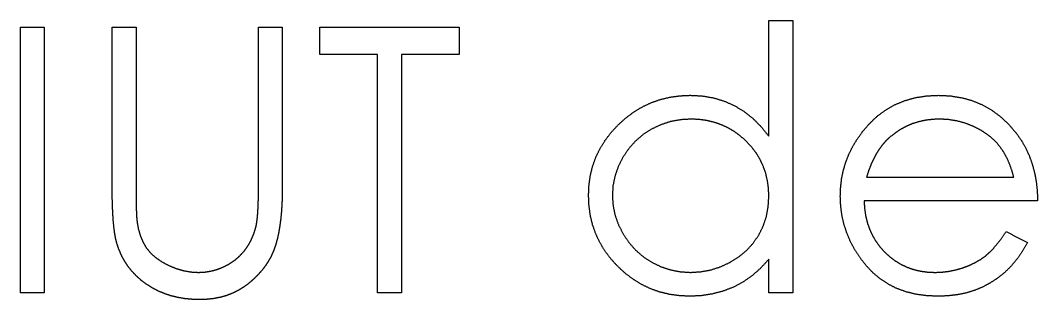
# Model space of a CAD drawing. Header units: millimetres. Extents: x 39 to 179, y -168 to -28.
# Drawn here: x 93.12 to 106.54, y -98.17 to -94.49 of the extents above; entities that cross this region are included whole.
import ezdxf

# ---------------------------------------------------------------- set-up
doc = ezdxf.new("R2010")
doc.units = ezdxf.units.MM
for name, color, linetype in [('path144', 7, 'CONTINUOUS'), ('path146', 7, 'CONTINUOUS'), ('path148', 7, 'CONTINUOUS'), ('path149', 7, 'CONTINUOUS'), ('path150', 7, 'CONTINUOUS'), ('path152', 7, 'CONTINUOUS'), ('path154', 7, 'CONTINUOUS')]:
    doc.layers.add(name, color=color, linetype=linetype)

msp = doc.modelspace()

# ---------------------------------------------------------------- linework, layer by layer
at = {"layer": 'path144'}
for points in [[(93.124, -94.5802), (93.4381, -94.5802)], [(93.124, -98.0801), (93.124, -94.5802)], [(93.4381, -94.5802), (93.4381, -98.0801)], [(93.4381, -98.0801), (93.124, -98.0801)]]:
    msp.add_open_spline(points, degree=1, dxfattribs=at)
at = {"layer": 'path146'}
for points in [[(94.3354, -96.6941), (94.3354, -94.5802)], [(94.3355, -94.5802), (94.6496, -94.5802)], [(94.6496, -94.5802), (94.6496, -96.6772)], [(96.2649, -96.6769), (96.2649, -94.5799)], [(96.2649, -94.5799), (96.579, -94.5799)], [(96.579, -94.5799), (96.579, -96.6938)], [(94.3362, -96.8224), (94.3354, -96.6941)], [(94.6496, -96.6772), (94.6496, -96.7662)], [(96.2641, -96.7751), (96.2649, -96.6769)], [(96.579, -96.6938), (96.5777, -96.808)], [(94.3397, -96.9402), (94.3362, -96.8224)], [(94.6496, -96.7662), (94.6504, -96.8462)], [(94.6504, -96.8462), (94.6517, -96.9177)], [(96.26, -96.9461), (96.2628, -96.8648)], [(96.2628, -96.8648), (96.2641, -96.7751)], [(96.5777, -96.808), (96.5735, -96.9167)], [(94.3446, -97.0475), (94.3397, -96.9402)], [(94.6517, -96.9177), (94.653, -96.9801)], [(94.653, -96.9801), (94.6552, -97.0341)], [(96.2558, -97.0184), (96.26, -96.9461)], [(96.5735, -96.9167), (96.5665, -97.0205)], [(94.3509, -97.1449), (94.3446, -97.0475)], [(94.6552, -97.0341), (94.6573, -97.079)], [(94.6573, -97.079), (94.6601, -97.1154)], [(94.6601, -97.1154), (94.6636, -97.1427)], [(96.2376, -97.1831), (96.2446, -97.1368)], [(96.2446, -97.1368), (96.2509, -97.0815)], [(96.2509, -97.0815), (96.2558, -97.0184)], [(96.5567, -97.1179), (96.5441, -97.2098)], [(96.5665, -97.0205), (96.5567, -97.1179)], [(94.36, -97.2319), (94.3509, -97.1449)], [(94.3705, -97.309), (94.36, -97.2319)], [(94.6636, -97.1427), (94.6811, -97.2409)], [(94.6811, -97.2409), (94.707, -97.3313)], [(96.2004, -97.3093), (96.2292, -97.2203)], [(96.2292, -97.2203), (96.2376, -97.1831)], [(96.5441, -97.2098), (96.5293, -97.296)], [(94.3832, -97.3756), (94.3705, -97.309)], [(94.3979, -97.4317), (94.3832, -97.3756)], [(94.707, -97.3313), (94.7421, -97.4127)], [(96.1219, -97.4664), (96.1654, -97.3907)], [(96.1654, -97.3907), (96.2004, -97.3093)], [(96.5111, -97.3773), (96.4901, -97.4524)], [(96.5293, -97.296), (96.5111, -97.3773)], [(94.4259, -97.513), (94.3979, -97.4317)], [(94.4596, -97.5902), (94.4259, -97.513)], [(94.7421, -97.4127), (94.7849, -97.4863)], [(94.7849, -97.4863), (94.8388, -97.5522)], [(96.0153, -97.5954), (96.0721, -97.5344)], [(96.0721, -97.5344), (96.1219, -97.4664)], [(96.4655, -97.5232), (96.4347, -97.5919)], [(96.4901, -97.4524), (96.4655, -97.5232)], [(94.4996, -97.6638), (94.4596, -97.5902)], [(94.5451, -97.7325), (94.4996, -97.6638)], [(94.8388, -97.5522), (94.9055, -97.6132)], [(94.9055, -97.6132), (94.9854, -97.6679)], [(94.9854, -97.6679), (95.0772, -97.7177)], [(95.8828, -97.6971), (95.9522, -97.6501)], [(95.9522, -97.6501), (96.0153, -97.5954)], [(96.3989, -97.6585), (96.3575, -97.7223)], [(96.4347, -97.5919), (96.3989, -97.6585)], [(94.597, -97.7977), (94.5451, -97.7325)], [(94.6552, -97.8587), (94.597, -97.7977)], [(95.0772, -97.7177), (95.1761, -97.7583)], [(95.1761, -97.7583), (95.2749, -97.7878)], [(95.2749, -97.7878), (95.3745, -97.8052)], [(95.3745, -97.8052), (95.4741, -97.8108)], [(95.4741, -97.8108), (95.5596, -97.8058)], [(95.5596, -97.8058), (95.6437, -97.7925)], [(95.6437, -97.7925), (95.7258, -97.7693)], [(95.7258, -97.7693), (95.8064, -97.7377)], [(95.8064, -97.7377), (95.8828, -97.6971)], [(96.3099, -97.7847), (96.2573, -97.8436)], [(96.3575, -97.7223), (96.3099, -97.7847)], [(94.719, -97.9155), (94.6552, -97.8587)], [(94.7891, -97.9681), (94.719, -97.9155)], [(96.1991, -97.9011), (96.1353, -97.9558)], [(96.2573, -97.8436), (96.1991, -97.9011)], [(94.8642, -98.015), (94.7891, -97.9681)], [(94.9427, -98.0564), (94.8642, -98.015)], [(95.0247, -98.0908), (94.9427, -98.0564)], [(95.9958, -98.049), (95.92, -98.0862)], [(96.0673, -98.0056), (95.9958, -98.049)], [(96.1353, -97.9558), (96.0673, -98.0056)], [(95.1109, -98.1195), (95.0247, -98.0908)], [(95.2007, -98.1412), (95.1109, -98.1195)], [(95.2939, -98.1573), (95.2007, -98.1412)], [(95.3907, -98.1663), (95.2939, -98.1573)], [(95.4917, -98.1698), (95.3907, -98.1663)], [(95.5842, -98.1663), (95.4917, -98.1698)], [(95.6739, -98.1565), (95.5842, -98.1663)], [(95.7595, -98.1396), (95.6739, -98.1565)], [(95.8415, -98.1163), (95.7595, -98.1396)], [(95.92, -98.0862), (95.8415, -98.1163)]]:
    msp.add_open_spline(points, degree=1, dxfattribs=at)
at = {"layer": 'path148'}
for points in [[(97.0727, -94.9391), (97.0727, -94.5802)], [(97.0727, -94.5802), (98.9124, -94.5802)], [(98.9124, -94.5802), (98.9124, -94.9391)], [(97.8355, -94.9391), (97.0727, -94.9391)], [(97.8355, -98.0801), (97.8355, -94.9391)], [(98.9124, -94.9391), (98.1496, -94.9391)], [(98.1496, -94.9391), (98.1496, -98.0801)], [(98.1496, -98.0801), (97.8355, -98.0801)]]:
    msp.add_open_spline(points, degree=1, dxfattribs=at)
at = {"layer": 'path149'}
for points in [[(102.996, -96.0173), (102.996, -94.4902)], [(102.996, -94.4902), (103.31, -94.4902)], [(103.31, -94.4904), (103.31, -98.0801)], [(101.568, -95.5314), (101.694, -95.5013)], [(101.694, -95.5013), (101.825, -95.4838)], [(101.825, -95.4838), (101.961, -95.4775)], [(101.961, -95.4775), (102.117, -95.4859)], [(102.117, -95.4859), (102.266, -95.5111)], [(102.266, -95.5111), (102.407, -95.5538)], [(101.219, -95.6948), (101.33, -95.6282)], [(101.33, -95.6282), (101.446, -95.5742)], [(101.446, -95.5742), (101.568, -95.5314)], [(102.407, -95.5538), (102.54, -95.6127)], [(102.54, -95.6127), (102.666, -95.6884)], [(101.012, -95.8638), (101.113, -95.7733)], [(101.113, -95.7733), (101.219, -95.6948)], [(102.666, -95.6884), (102.784, -95.781)], [(102.784, -95.781), (102.893, -95.8911)], [(100.919, -95.9626), (101.012, -95.8638)], [(102.893, -95.8911), (102.996, -96.0173)], [(100.839, -96.0671), (100.919, -95.9626)], [(100.716, -96.2893), (100.772, -96.1758)], [(100.772, -96.1758), (100.839, -96.0671)], [(100.673, -96.4085), (100.716, -96.2893)], [(100.642, -96.5319), (100.673, -96.4085)], [(100.624, -96.6609), (100.642, -96.5319)], [(100.618, -96.7941), (100.624, -96.6609)], [(100.624, -96.9302), (100.618, -96.7941)], [(100.642, -97.0613), (100.624, -96.9302)], [(100.672, -97.1868), (100.642, -97.0613)], [(100.715, -97.3073), (100.672, -97.1868)], [(100.77, -97.423), (100.715, -97.3073)], [(100.837, -97.5331), (100.77, -97.423)], [(100.916, -97.6376), (100.837, -97.5331)], [(101.008, -97.7371), (100.916, -97.6376)], [(102.996, -97.6378), (102.887, -97.7555)], [(102.996, -98.0801), (102.996, -97.6378)], [(101.108, -97.8283), (101.008, -97.7371)], [(102.887, -97.7555), (102.773, -97.8565)], [(101.213, -97.9068), (101.108, -97.8283)], [(101.324, -97.9734), (101.213, -97.9068)], [(102.651, -97.9406), (102.523, -98.0079)], [(102.773, -97.8565), (102.651, -97.9406)], [(101.439, -98.0281), (101.324, -97.9734)], [(101.56, -98.0702), (101.439, -98.0281)], [(101.685, -98.1003), (101.56, -98.0702)], [(102.389, -98.0591), (102.25, -98.0956)], [(102.523, -98.0079), (102.389, -98.0591)], [(101.816, -98.1186), (101.685, -98.1003)], [(101.951, -98.1249), (101.816, -98.1186)], [(102.103, -98.1181), (101.951, -98.1249)], [(102.25, -98.0956), (102.103, -98.1181)], [(103.31, -98.0801), (102.996, -98.0801)]]:
    msp.add_open_spline(points, degree=1, dxfattribs=at)
at = {"layer": 'path150'}
for points in [[(101.965, -95.7917), (101.828, -95.8001)], [(102.072, -95.7958), (101.965, -95.7915)], [(102.174, -95.8098), (102.072, -95.7958)], [(101.448, -95.9236), (101.336, -95.9958)], [(101.57, -95.8661), (101.448, -95.9236)], [(101.696, -95.8248), (101.57, -95.8661)], [(101.828, -95.8001), (101.696, -95.8248)], [(102.272, -95.8323), (102.174, -95.8098)], [(102.366, -95.8645), (102.272, -95.8323)], [(102.455, -95.9052), (102.366, -95.8645)], [(102.541, -95.955), (102.455, -95.9052)], [(101.336, -95.9958), (101.236, -96.0821)], [(102.621, -96.0146), (102.541, -95.955)], [(102.698, -96.0826), (102.621, -96.0146)], [(101.148, -96.1809), (101.071, -96.2938)], [(101.236, -96.0821), (101.148, -96.1809)], [(102.768, -96.1576), (102.698, -96.0826)], [(102.828, -96.2368), (102.768, -96.1576)], [(101.071, -96.2938), (101.01, -96.4144)], [(102.879, -96.321), (102.828, -96.2368)], [(102.921, -96.4093), (102.879, -96.321)], [(101.01, -96.4144), (100.967, -96.5392)], [(102.954, -96.5019), (102.921, -96.4093)], [(100.967, -96.5392), (100.94, -96.6668)], [(102.977, -96.5993), (102.954, -96.5019)], [(102.991, -96.701), (102.977, -96.5993)], [(100.94, -96.6668), (100.932, -96.7979)], [(102.996, -96.8069), (102.991, -96.701)], [(100.932, -96.7979), (100.941, -96.9283)], [(102.987, -96.9457), (102.996, -96.8069)], [(100.941, -96.9283), (100.967, -97.0559)], [(102.963, -97.0768), (102.987, -96.9457)], [(100.967, -97.0559), (101.011, -97.1807)], [(102.921, -97.2016), (102.963, -97.0768)], [(101.011, -97.1807), (101.073, -97.3027)], [(102.863, -97.3187), (102.921, -97.2016)], [(101.073, -97.3027), (101.15, -97.4163)], [(102.789, -97.426), (102.863, -97.3187)], [(101.15, -97.4163), (101.238, -97.5166)], [(101.238, -97.5166), (101.339, -97.6035)], [(102.6, -97.6061), (102.702, -97.522)], [(102.702, -97.522), (102.789, -97.426)], [(101.339, -97.6035), (101.452, -97.6771)], [(102.484, -97.6784), (102.6, -97.6061)], [(101.452, -97.6771), (101.573, -97.736)], [(101.573, -97.736), (101.699, -97.7774)], [(101.699, -97.7774), (101.828, -97.8025)], [(101.828, -97.8025), (101.962, -97.811)], [(101.962, -97.811), (102.098, -97.8025)], [(102.098, -97.8025), (102.231, -97.7779)], [(102.231, -97.7779), (102.359, -97.7366)], [(102.359, -97.7366), (102.484, -97.6784)]]:
    msp.add_open_spline(points, degree=1, dxfattribs=at)
at = {"layer": 'path152'}
for points in [[(104.798, -95.5448), (104.935, -95.5069)], [(104.935, -95.5069), (105.079, -95.4852)], [(105.079, -95.4852), (105.232, -95.4775)], [(105.232, -95.4775), (105.389, -95.4852)], [(105.389, -95.4852), (105.539, -95.509)], [(105.539, -95.509), (105.68, -95.5483)], [(104.548, -95.664), (104.669, -95.5967)], [(104.669, -95.5967), (104.798, -95.5448)], [(105.68, -95.5483), (105.812, -95.603)], [(105.812, -95.603), (105.937, -95.6738)], [(104.33, -95.8427), (104.435, -95.7453)], [(104.435, -95.7453), (104.548, -95.664)], [(105.937, -95.6738), (106.053, -95.7607)], [(106.053, -95.7607), (106.162, -95.8631)], [(104.233, -95.9542), (104.33, -95.8427)], [(106.162, -95.8631), (106.262, -95.9809)], [(104.104, -96.1484), (104.164, -96.0496)], [(104.164, -96.0496), (104.233, -95.9542)], [(106.262, -95.9809), (106.327, -96.0727)], [(104.053, -96.2501), (104.104, -96.1484)], [(106.327, -96.0727), (106.382, -96.1695)], [(106.382, -96.1695), (106.43, -96.2726)], [(104.012, -96.3553), (104.053, -96.2501)], [(106.43, -96.2726), (106.468, -96.3805)], [(103.956, -96.5754), (103.979, -96.4639)], [(103.979, -96.4639), (104.012, -96.3553)], [(106.468, -96.3805), (106.499, -96.4941)], [(103.943, -96.6904), (103.956, -96.5754)], [(106.499, -96.4941), (106.522, -96.6133)], [(103.938, -96.8082), (103.943, -96.6904)], [(106.522, -96.6133), (106.535, -96.7381)], [(103.944, -96.9337), (103.938, -96.8082)], [(106.541, -96.8685), (104.252, -96.8685)], [(104.252, -96.8685), (104.258, -96.9695)], [(106.535, -96.7381), (106.541, -96.8685)], [(103.959, -97.0564), (103.944, -96.9337)], [(104.258, -96.9695), (104.272, -97.0662)], [(103.986, -97.1749), (103.959, -97.0564)], [(104.272, -97.0662), (104.295, -97.1581)], [(104.024, -97.2905), (103.986, -97.1749)], [(104.295, -97.1581), (104.326, -97.245)], [(104.326, -97.245), (104.364, -97.327)], [(106.055, -97.3756), (106.127, -97.2726)], [(106.127, -97.2725), (106.406, -97.419)], [(104.071, -97.4034), (104.024, -97.2905)], [(104.129, -97.5128), (104.071, -97.4034)], [(104.364, -97.327), (104.41, -97.4049)], [(104.41, -97.4049), (104.465, -97.4778)], [(105.986, -97.4626), (106.055, -97.3756)], [(104.199, -97.6187), (104.129, -97.5128)], [(104.465, -97.4778), (104.527, -97.5465)], [(105.856, -97.5923), (105.919, -97.5355)], [(105.919, -97.5355), (105.986, -97.4626)], [(106.337, -97.5361), (106.264, -97.6413)], [(106.406, -97.419), (106.337, -97.5361)], [(104.279, -97.721), (104.199, -97.6187)], [(104.527, -97.5465), (104.596, -97.6082)], [(104.596, -97.6082), (104.668, -97.6622)], [(104.668, -97.6622), (104.744, -97.7077)], [(105.717, -97.6813), (105.79, -97.6393)], [(105.79, -97.6393), (105.856, -97.5923)], [(106.264, -97.6413), (106.185, -97.7352)], [(104.368, -97.8157), (104.279, -97.721)], [(104.744, -97.7077), (104.825, -97.7449)], [(104.825, -97.7449), (104.909, -97.7736)], [(104.909, -97.7736), (104.997, -97.794)], [(104.997, -97.794), (105.089, -97.8067)], [(105.089, -97.8067), (105.185, -97.811)], [(105.185, -97.811), (105.279, -97.8075)], [(105.279, -97.8075), (105.371, -97.7964)], [(105.371, -97.7964), (105.462, -97.7774)], [(105.462, -97.7774), (105.552, -97.7514)], [(105.552, -97.7514), (105.638, -97.7192)], [(105.638, -97.7192), (105.717, -97.6813)], [(106.185, -97.7352), (106.101, -97.8165)], [(104.466, -97.8977), (104.368, -97.8157)], [(104.572, -97.9671), (104.466, -97.8977)], [(106.012, -97.8873), (105.918, -97.949)], [(106.101, -97.8165), (106.012, -97.8873)], [(104.685, -98.0239), (104.572, -97.9671)], [(104.808, -98.0681), (104.685, -98.0239)], [(104.939, -98.0996), (104.808, -98.0681)], [(105.713, -98.0465), (105.601, -98.0809)], [(105.818, -98.0023), (105.713, -98.0465)], [(105.918, -97.949), (105.818, -98.0023)], [(105.077, -98.1187), (104.939, -98.0996)], [(105.225, -98.125), (105.077, -98.1187)], [(105.357, -98.1203), (105.225, -98.125)], [(105.483, -98.1055), (105.357, -98.1203)], [(105.601, -98.0809), (105.483, -98.1055)]]:
    msp.add_open_spline(points, degree=1, dxfattribs=at)
at = {"layer": 'path154'}
for points in [[(105.155, -95.7951), (105.063, -95.8063)], [(105.248, -95.7917), (105.155, -95.7951)], [(105.363, -95.7973), (105.248, -95.7917)], [(105.476, -95.8155), (105.363, -95.7973)], [(104.734, -95.9262), (104.66, -95.9753)], [(104.811, -95.8856), (104.734, -95.9262)], [(104.892, -95.8512), (104.811, -95.8856)], [(104.976, -95.8253), (104.892, -95.8512)], [(105.063, -95.8063), (104.976, -95.8253)], [(105.586, -95.845), (105.476, -95.8155)], [(105.692, -95.887), (105.586, -95.845)], [(105.793, -95.9382), (105.692, -95.887)], [(104.589, -96.0314), (104.54, -96.0777)], [(104.66, -95.9753), (104.589, -96.0314)], [(105.882, -95.9971), (105.793, -95.9382)], [(105.962, -96.0637), (105.882, -95.9971)], [(106.031, -96.138), (105.962, -96.0637)], [(104.452, -96.1864), (104.413, -96.2488)], [(104.495, -96.1296), (104.452, -96.1864)], [(104.54, -96.0777), (104.495, -96.1296)], [(106.091, -96.2222), (106.031, -96.138)], [(104.376, -96.3175), (104.343, -96.3911)], [(104.413, -96.2488), (104.376, -96.3175)], [(106.144, -96.3196), (106.091, -96.2222)], [(106.189, -96.4304), (106.144, -96.3196)], [(104.343, -96.3911), (104.312, -96.4696)], [(106.227, -96.5545), (106.189, -96.4304)], [(104.312, -96.4696), (104.285, -96.5544)], [(104.285, -96.5544), (106.227, -96.5544)]]:
    msp.add_open_spline(points, degree=1, dxfattribs=at)

doc.saveas('drawing.dxf')
